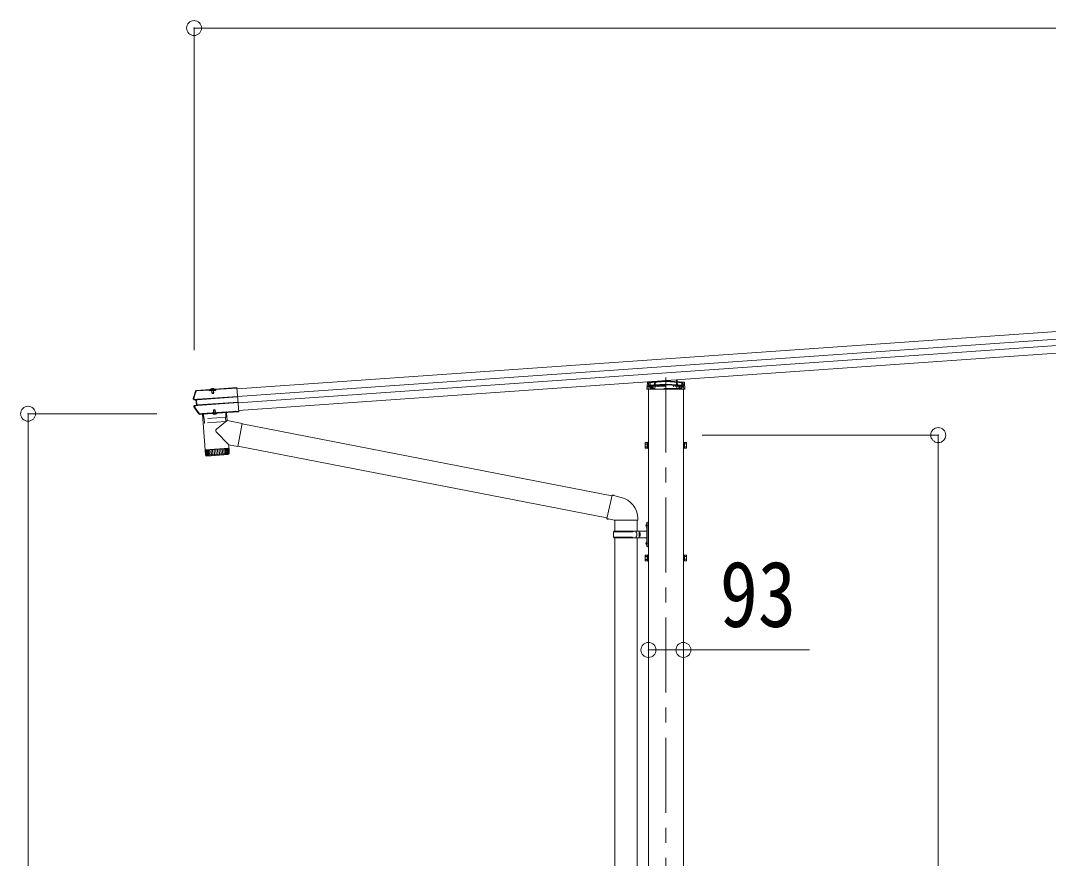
# Model space of a CAD drawing. Units: millimetres at full size, sheet at 1:40; details may follow other scales. Extents: x -11243 to 11243, y -7760 to 7760.
# Drawn here: x 1504 to 4245, y -2342 to -109 of the extents above; entities that cross this region are included whole.
import ezdxf
from ezdxf.enums import TextEntityAlignment as Align

# ---------------------------------------------------------------- set-up
doc = ezdxf.new("R2010")
doc.units = ezdxf.units.MM
doc.header["$LTSCALE"] = 40
doc.header["$PDMODE"] = 32
doc.header["$PDSIZE"] = 40
doc.linetypes.add('CHAIN1', pattern=[8, 5, -1, 1, -1])
doc.linetypes.add('DASHED1', pattern=[1.8, 1.2, -0.6])
for name, color, linetype, lineweight in [('0-1_本体', 5, 'CHAIN1', 9), ('0-3_ELV2', 4, 'Continuous', 9), ('0-6_OTH_LINE', 6, 'Continuous', 9), ('0-9_OUTLINE', 7, 'Continuous', 9)]:
    doc.layers.add(name, color=color, linetype=linetype, lineweight=lineweight)
doc.styles.add('ＭＳ ゴシック', font='')
doc.styles.get('ＭＳ ゴシック').set_extended_font_data('MS Gothic')

msp = doc.modelspace()

# ---------------------------------------------------------------- linework, layer by layer
at = {"layer": '0-1_本体'}
msp.add_line((3224.92, -1060.17), (3224.92, -4059.45), dxfattribs=at)
at = {"layer": '0-3_ELV2'}
for p, q in [((7653.93, -700.31), (2081.52, -1089.97)), ((7655.35, -720.62), (2082.94, -1110.28)), ((7656.55, -737.86), (2084.15, -1127.52)), ((7657.97, -758.17), (2085.57, -1147.83)), ((3254.73, -1066.38), (3255.02, -1071.02)), ((1973.16, -1094.36), (1972.97, -1094.5)), ((1972.97, -1094.5), (1973.07, -1095.97)), ((1973.07, -1095.97), (1973.2, -1095.89)), ((1973.39, -1094.33), (1973.16, -1094.36)), ((1973.27, -1095.85), (1973.16, -1094.36)), ((1973.2, -1095.89), (1973.27, -1095.85)), ((1973.27, -1095.85), (2008.88, -1093.36)), ((1973.39, -1094.33), (2008.77, -1091.86)), ((2007.59, -1093.57), (2007.73, -1095.53)), ((2024.69, -1094.35), (2007.73, -1095.53)), ((2008.88, -1093.36), (2008.77, -1091.86)), ((2009.02, -1092.66), (2008.77, -1091.86)), ((2008.95, -1093.94), (2008.92, -1093.48)), ((2023.26, -1092.94), (2008.95, -1093.94)), ((2023.01, -1091.81), (2009.04, -1092.79)), ((2009.04, -1092.79), (2009.12, -1093.93)), ((2010.17, -1092.71), (2010.16, -1092.51)), ((2021.44, -1092.47), (2010.75, -1093.21)), ((2013.11, -1093.65), (2013.22, -1095.15)), ((2013.7, -1094.41), (2013.83, -1093.9)), ((2013.7, -1094.41), (2018.69, -1094.06)), ((2013.7, -1094.41), (2014.18, -1101.3)), ((2014.13, -1094.38), (2014.04, -1093.89)), ((2014.13, -1094.38), (2014.68, -1102.18)), ((2018.26, -1094.09), (2018.28, -1093.59)), ((2018.26, -1094.09), (2018.8, -1101.89)), ((2018.69, -1094.06), (2018.48, -1093.58)), ((2018.69, -1094.06), (2019.17, -1100.95)), ((2019.2, -1094.73), (2019.1, -1093.23)), ((2020.75, -1093.42), (2020.68, -1092.52)), ((2021.94, -1091.89), (2021.93, -1091.69)), ((2023.14, -1090.86), (2023.01, -1091.68)), ((2023.01, -1091.81), (2023.09, -1092.96)), ((2023.14, -1090.86), (2081.3, -1086.79)), ((2023.24, -1092.35), (2023.14, -1090.86)), ((2023.22, -1092.48), (2023.24, -1092.35)), ((2024.55, -1092.39), (2023.22, -1092.48)), ((2023.22, -1092.48), (2023.26, -1092.94)), ((2023.24, -1092.35), (2081.4, -1088.29)), ((2024.55, -1092.39), (2024.69, -1094.35)), ((2081.3, -1086.79), (2085.8, -1151.23)), ((3175.98, -1080.81), (3224.92, -1077.39)), ((3176.5, -1072.3), (3224.92, -1068.92)), ((3178.42, -4563.59), (3178.42, -1091.32)), ((3224.92, -1068.92), (3273.33, -1072.3)), ((3224.92, -1068.92), (3224.92, -1069.86)), ((3224.92, -1077.39), (3273.85, -1080.81)), ((3224.92, -1077.39), (3224.92, -1078.33)), ((3271.42, -4563.59), (3271.42, -1091.32)), ((3274.26, -1073.24), (3275.37, -1091.32)), ((1972.03, -1119.74), (1967.28, -1119.17)), ((1973.44, -1118.4), (1967.46, -1117.68)), ((1972.95, -1119.68), (1972.03, -1119.74)), ((1974.36, -1118.34), (1973.44, -1118.4)), ((1974.59, -1134.73), (1973.44, -1118.4)), ((1973.67, -1119.74), (1974.2, -1119.7)), ((1974.97, -1118.35), (1974.74, -1118.37)), ((2082.97, -1110.74), (1975.85, -1118.23)), ((1975.93, -1119.47), (2083.06, -1111.98)), ((2014.18, -1101.3), (2019.17, -1100.95)), ((2018.49, -1102.7), (2019.17, -1100.95)), ((1968.8, -1136.3), (1974.59, -1134.73)), ((1973.92, -1133.54), (1973, -1133.61)), ((1975.5, -1134.67), (1974.59, -1134.73)), ((1975.14, -1133.35), (1974.61, -1133.38)), ((1975.85, -1134.59), (1976.07, -1134.57)), ((1976.9, -1133.33), (2084.03, -1125.84)), ((1976.99, -1134.57), (2084.11, -1127.08)), ((1989.13, -1156.48), (2070.54, -1150.79)), ((2019.1, -1145.86), (2018.42, -1147.61)), ((2023.41, -1147.27), (2018.42, -1147.61)), ((2018.76, -1152.42), (2018.42, -1147.61)), ((2019.18, -1152.29), (2018.79, -1146.67)), ((2022.49, -1145.63), (2019.1, -1145.86)), ((2023.41, -1147.27), (2022.49, -1145.63)), ((2023.31, -1152), (2022.91, -1146.38)), ((2023.75, -1152.07), (2023.41, -1147.27)), ((2070.54, -1150.79), (2070.64, -1152.29)), ((2070.71, -1150.41), (2070.81, -1151.91)), ((2076.7, -1149.99), (2076.8, -1151.49)), ((2076.92, -1150.35), (2085.7, -1149.73)), ((2076.92, -1150.35), (2077.03, -1151.84)), ((2078.22, -1150.26), (2078.32, -1151.75)), ((2078.29, -1151.36), (2085.78, -1150.83)), ((1982.03, -1156.98), (1982.75, -1156.93)), ((1982.4, -1158.46), (1982.86, -1158.43)), ((1982.75, -1156.93), (1982.86, -1158.43)), ((1989.01, -1157.63), (1983.03, -1158.05)), ((1988.91, -1156.13), (1989.01, -1157.63)), ((1989.01, -1157.09), (1989.02, -1157.09)), ((1989.24, -1157.98), (1989.01, -1157.63)), ((1989.13, -1156.48), (1989.24, -1157.98)), ((1989.24, -1157.98), (2070.64, -1152.29)), ((1989.57, -1157.95), (2053.42, -1153.49)), ((2015.63, -1156.38), (2015.61, -1156.13)), ((2027.4, -1155.56), (2015.63, -1156.38)), ((2027.4, -1155.56), (2027.38, -1155.31)), ((2070.81, -1151.91), (2070.64, -1152.29)), ((2076.8, -1151.49), (2070.81, -1151.91)), ((2077.03, -1151.84), (2076.8, -1151.49)), ((2077.03, -1151.84), (2085.8, -1151.23)), ((3169.72, -1234.59), (3170.3, -1233.59)), ((3169.72, -1234.59), (3169.72, -1247.59)), ((3169.72, -1247.59), (3170.3, -1248.6)), ((3175.22, -1233.59), (3170.3, -1233.59)), ((3175.22, -1237.34), (3170.3, -1237.34)), ((3175.22, -1244.84), (3170.3, -1244.84)), ((3175.22, -1248.6), (3170.3, -1248.6)), ((3175.21, -1241.39), (3176.82, -1241.39)), ((3175.22, -1233.39), (3175.22, -1248.4)), ((3176.82, -1233.84), (3175.22, -1233.84)), ((3175.22, -1240.39), (3176.82, -1240.39)), ((3175.22, -1247.94), (3176.82, -1247.94)), ((3273.02, -1233.84), (3274.62, -1233.84)), ((3274.62, -1240.39), (3273.02, -1240.39)), ((3274.62, -1241.39), (3273.02, -1241.39)), ((3274.62, -1247.94), (3273.02, -1247.94)), ((3274.62, -1233.39), (3274.62, -1248.4)), ((3274.62, -1233.39), (3279.54, -1233.39)), ((3274.62, -1237.14), (3279.54, -1237.14)), ((3274.62, -1244.64), (3279.54, -1244.64)), ((3274.62, -1248.4), (3279.54, -1248.4)), ((3280.12, -1234.39), (3279.54, -1233.39)), ((3280.12, -1247.39), (3279.54, -1248.4)), ((3280.12, -1234.39), (3280.12, -1247.39)), ((3169.72, -1534.59), (3170.3, -1533.59)), ((3169.72, -1534.59), (3169.72, -1547.59)), ((3175.22, -1533.59), (3170.3, -1533.59)), ((3175.22, -1533.39), (3175.22, -1548.4)), ((3176.82, -1533.84), (3175.22, -1533.84)), ((3273.02, -1533.84), (3274.62, -1533.84)), ((3274.62, -1533.39), (3274.62, -1548.4)), ((3274.62, -1533.39), (3279.54, -1533.39)), ((3280.12, -1534.39), (3279.54, -1533.39)), ((3280.12, -1534.39), (3280.12, -1547.39)), ((3169.72, -1547.59), (3170.3, -1548.6)), ((3175.22, -1537.34), (3170.3, -1537.34)), ((3175.22, -1544.84), (3170.3, -1544.84)), ((3175.22, -1548.6), (3170.3, -1548.6)), ((3175.21, -1541.39), (3176.82, -1541.39)), ((3175.22, -1540.39), (3176.82, -1540.39)), ((3175.22, -1547.94), (3176.82, -1547.94)), ((3274.62, -1540.39), (3273.02, -1540.39)), ((3274.62, -1541.39), (3273.02, -1541.39)), ((3274.62, -1547.94), (3273.02, -1547.94)), ((3274.62, -1537.14), (3279.54, -1537.14)), ((3274.62, -1544.64), (3279.54, -1544.64)), ((3274.62, -1548.4), (3279.54, -1548.4)), ((3280.12, -1547.39), (3279.54, -1548.4))]:
    msp.add_line(p, q, dxfattribs=at)
at = {"layer": '0-3_ELV2', "linetype": 'DASHED1'}
for p, q in [((3252.74, -1066.52), (3254.25, -1091.32)), ((2011.38, -1092.6), (2011.3, -1092.85)), ((2011.43, -1092.06), (2020.61, -1091.42)), ((2011.51, -1093.16), (2011.43, -1092.06)), ((2013.5, -1089.69), (2014.89, -1092.06)), ((2013.83, -1093.9), (2013.94, -1093.51)), ((2013.94, -1093.51), (2013.86, -1092.4)), ((2014.01, -1093.89), (2013.87, -1091.89)), ((2014.04, -1093.89), (2013.92, -1093.29)), ((2016.08, -1092.59), (2014.89, -1092.06)), ((2016.08, -1092.59), (2017.18, -1091.9)), ((2018.23, -1089.36), (2017.18, -1091.9)), ((2018.3, -1093.59), (2018.16, -1091.59)), ((2018.33, -1093.2), (2018.25, -1092.09)), ((2018.28, -1093.59), (2018.31, -1092.99)), ((2018.48, -1093.58), (2018.33, -1093.2)), ((2020.68, -1092.52), (2020.61, -1091.42)), ((2020.74, -1091.94), (2020.84, -1092.18)), ((3176.05, -1080.82), (3273.78, -1080.82)), ((3178.52, -1074.17), (3177.47, -1091.32)), ((3177.94, -1083.62), (3182.92, -1083.62)), ((3177.99, -1082.82), (3271.84, -1082.82)), ((3224.92, -1079.39), (3178, -1082.67)), ((3224.92, -1070.92), (3178.52, -1074.17)), ((3181.72, -1073.94), (3181.72, -1087.59)), ((3181.72, -1087.59), (3182.72, -1089.32)), ((3267.12, -1089.32), (3182.72, -1089.32)), ((3182.92, -1073.86), (3182.92, -1089.32)), ((3184.42, -1082.23), (3184.42, -1089.32)), ((3187.52, -1082.82), (3187.52, -1089.32)), ((3187.65, -1082.82), (3187.65, -1089.32)), ((3187.92, -1081.98), (3187.92, -1089.32)), ((3187.92, -1087.59), (3190.92, -1087.59)), ((3190.92, -1081.77), (3190.92, -1089.32)), ((3194.16, -1081.76), (3194.84, -1070.57)), ((3196.86, -1070.43), (3195.58, -1091.32)), ((3198.92, -1080.82), (3198.92, -1082.82)), ((3203.42, -1083.62), (3203.42, -1080.9)), ((3204.92, -1083.62), (3203.42, -1083.62)), ((3204.92, -1080.79), (3204.92, -1083.62)), ((3271.31, -1074.17), (3224.92, -1070.92)), ((3271.83, -1082.67), (3224.92, -1079.39)), ((3244.92, -1083.62), (3244.92, -1080.79)), ((3244.92, -1083.62), (3246.42, -1083.62)), ((3246.42, -1080.9), (3246.42, -1083.62)), ((3250.92, -1082.82), (3250.92, -1080.82)), ((3255.02, -1071.02), (3255.67, -1081.76)), ((3258.92, -1081.77), (3258.92, -1089.32)), ((3258.92, -1087.59), (3261.92, -1087.59)), ((3261.92, -1081.98), (3261.92, -1089.32)), ((3262.19, -1082.82), (3262.19, -1089.32)), ((3262.32, -1082.82), (3262.32, -1089.32)), ((3265.42, -1082.23), (3265.42, -1089.32)), ((3266.92, -1073.86), (3266.92, -1089.32)), ((3266.92, -1083.62), (3271.89, -1083.62)), ((3267.12, -1089.32), (3268.12, -1087.59)), ((3268.12, -1073.94), (3268.12, -1087.59)), ((3272.36, -1091.32), (3271.31, -1074.17)), ((2019.18, -1158.47), (2020.34, -1155.66)), ((2021.44, -1154.98), (2020.34, -1155.66)), ((2021.44, -1154.98), (2022.63, -1155.51)), ((2024.17, -1158.12), (2022.63, -1155.51))]:
    msp.add_line(p, q, dxfattribs=at)
at = {"layer": '0-3_ELV2'}
for points in [[(2008.88, -1093.36), (2008.92, -1093.48), (2007.59, -1093.57)], [(2020.75, -1093.42), (2011.57, -1094.06), (2011.51, -1093.16)], [(3275.37, -1091.32), (3174.47, -1091.32), (3175.57, -1073.24)], [(1966.37, -1116.04), (1969.19, -1106.37), (1972.2, -1096.77)], [(1968.4, -1134.85), (1973, -1133.61), (1972.03, -1119.74)], [(2014.18, -1101.3), (2015.1, -1102.94), (2018.49, -1102.7)], [(1980.98, -1156.5), (1974.42, -1147.47), (1968.06, -1138.29)], [(2076.92, -1150.35), (2076.7, -1149.99), (2070.71, -1150.41), (2070.54, -1150.79)], [(1989.13, -1156.48), (1988.91, -1156.13), (1982.92, -1156.55), (1982.75, -1156.93)], [(1982.92, -1156.55), (1983.03, -1158.05), (1982.86, -1158.43)], [(2053.85, -1152.45), (2053.78, -1151.46), (1988.94, -1155.99), (1989, -1156.99)], [(3178.42, -1232.39), (3176.82, -1232.39), (3176.82, -1249.39), (3178.42, -1249.39)], [(3271.42, -1232.39), (3273.02, -1232.39), (3273.02, -1249.39), (3271.42, -1249.39)], [(3178.42, -1532.39), (3176.82, -1532.39), (3176.82, -1549.39), (3178.42, -1549.39)], [(3271.42, -1532.39), (3273.02, -1532.39), (3273.02, -1549.39), (3271.42, -1549.39)]]:
    msp.add_lwpolyline(points, dxfattribs=at)
for centre, radius, start, end in [((1973.7, -1097.6), 3.19, 103.22631, 162.05142), ((1973.34, -1097.14), 1.2, 102.71221, 162.01357), ((2010.71, -1092.47), 0.55, 142.43917, 184), ((2010.72, -1092.67), 0.545, 184, 274), ((2016.38, -1096.83), 7.7, 45.56083, 142.43917), ((2021.4, -1091.92), 0.545, 274, 4), ((2021.38, -1091.73), 0.55, 4, 45.56083), ((3176.05, -1081.81), 1, 94, 176.5), ((3176.57, -1073.3), 1, 94, 176.5), ((3273.26, -1073.3), 1, 3.5, 86), ((3273.78, -1081.81), 1, 3.5, 86), ((1967.61, -1116.39), 2.8, 164.31277, 263.16971), ((2448.22, -1251.37), 502, 162.04537, 164.31277), ((1967.62, -1116.39), 1.3, 164.24366, 263.03582), ((1969.14, -1137.56), 2.8, 105.16971, 214.06629), ((2382.67, -857.93), 502, 214.06629, 216.59248), ((1969.14, -1137.56), 1.3, 105.30295, 214.13631), ((1982.18, -1155.28), 3.19, 216.58984, 274.01289), ((1981.94, -1155.79), 1.2, 216.62025, 274.01295), ((1990, -1156.92), 1, 184, 274), ((2021.17, -1151.03), 7.7, 223.98312, 324.01688), ((2052.85, -1152.52), 1, 274, 4), ((3173.04, -1235.46), 3.32, 145.61575, 214.38425), ((3182.14, -1241.09), 12.42, 162.41205, 197.58795), ((3173.04, -1246.72), 3.32, 145.61575, 214.38425), ((3276.79, -1235.26), 3.32, 325.61575, 34.38425), ((3276.79, -1246.52), 3.32, 325.61575, 34.38425), ((3267.7, -1240.89), 12.42, 342.41205, 17.58795), ((3173.04, -1535.46), 3.32, 145.61575, 214.38425), ((3276.79, -1535.26), 3.32, 325.61575, 34.38425), ((3182.14, -1541.09), 12.42, 162.41205, 197.58795), ((3173.04, -1546.72), 3.32, 145.61575, 214.38425), ((3276.79, -1546.52), 3.32, 325.61575, 34.38425), ((3267.7, -1540.89), 12.42, 342.41205, 17.58795)]:
    msp.add_arc(centre, radius, start, end, dxfattribs=at)
at = {"layer": '0-3_ELV2', "linetype": 'DASHED1'}
for centre, radius, start, end in [((2010.82, -1092.71), 0.5, 274, 344), ((2012.14, -1092.82), 0.8, 94, 164), ((2013.36, -1092.43), 0.5, 4, 94), ((2018.75, -1092.05), 0.5, 94, 184), ((2020.01, -1092.27), 0.8, 24, 94), ((2021.3, -1091.98), 0.5, 204, 274), ((3176.05, -1081.82), 1, 90, 176.5), ((3273.78, -1081.82), 1, 3.5, 90)]:
    msp.add_arc(centre, radius, start, end, dxfattribs=at)
at = {"layer": '0-3_ELV2'}
for centre, major_axis, ratio, start_param, end_param in [((2009.24, -1095.84), (-0.22, 3.19), 0.014286, 5.9883828, 6.2220988), ((2023.23, -1094.86), (-0.22, 3.19), 0.014286, 0.0610865, 0.2948025), ((1975.98, -1120.04), (3.03, -0.36), 0.014525, 2.4375911, 3.0658321), ((1975.98, -1120.05), (2.99, 0.21), 0.19438, 1.5707963, 2.1939282), ((1975.87, -1118.52), (1.52, -0.18), 0.014525, 2.4126357, 3.0658321), ((1975.87, -1118.53), (1.5, 0.1), 0.19438, 1.5707963, 2.2034964), ((1976.86, -1132.74), (2.95, 0.8), 0.014957, 3.2171785, 3.8372566), ((1976.86, -1132.75), (2.99, 0.21), 0.19438, 4.0848352, 4.712389), ((1976.97, -1134.27), (1.48, 0.4), 0.014957, 3.2171785, 3.8435615), ((1976.97, -1134.28), (1.5, 0.1), 0.19438, 4.0561004, 4.712389)]:
    msp.add_ellipse(centre, major_axis=major_axis, ratio=ratio, start_param=start_param, end_param=end_param, dxfattribs=at)
at = {"layer": '0-6_OTH_LINE'}
for p, q in [((1966.82, -128.51), (1966.82, -987.4)), ((7744.82, -128.51), (1966.82, -128.51)), ((1524.29, -4013.59), (1524.29, -1156.59)), ((1524.29, -1156.59), (1867.36, -1156.59)), ((3950.92, -1213.59), (3321.42, -1213.59)), ((3950.92, -4013.59), (3950.92, -1213.59)), ((3178.42, -1786.29), (3271.42, -1786.29)), ((3271.42, -1786.29), (3607.57, -1786.29))]:
    msp.add_line(p, q, dxfattribs=at)
for p in [(1966.82, -128.51), (1524.29, -1156.59), (3950.92, -1213.59), (3178.42, -1786.29), (3271.42, -1786.29)]:
    msp.add_point(p, dxfattribs=at)
at = {"layer": '0-9_OUTLINE'}
for p, q in [((1989.51, -1157.96), (1996.13, -1252.73)), ((2054.81, -1174.3), (2026.5, -1197.76)), ((2053.35, -1153.49), (2054.81, -1174.3)), ((2095.56, -1182.22), (2054.81, -1174.3)), ((2059.37, -1239.57), (2026.1, -1205.08)), ((2095.56, -1182.22), (2083.5, -1244.26)), ((3080.99, -1375.4), (2095.26, -1183.79)), ((1996.13, -1252.73), (2059.98, -1248.26)), ((2060.05, -1249.26), (1996.2, -1253.72)), ((1996.2, -1253.72), (1997.34, -1266.73)), ((1997.92, -1268.25), (1996.9, -1253.67)), ((1998.13, -1253.59), (1999.18, -1268.55)), ((2000.99, -1268.42), (1999.94, -1253.46)), ((2000.62, -1252.41), (2000.71, -1253.41)), ((2002.3, -1253.3), (2003.35, -1268.26)), ((2006.21, -1268.06), (2005.16, -1253.1)), ((2009.52, -1267.83), (2008.47, -1252.86)), ((2012.16, -1252.61), (2013.21, -1267.57)), ((2016.17, -1252.33), (2017.21, -1267.29)), ((2020.4, -1252.03), (2021.45, -1266.99)), ((2024.79, -1251.72), (2025.84, -1266.69)), ((2029.24, -1251.41), (2030.29, -1266.38)), ((2033.67, -1251.1), (2034.72, -1266.07)), ((2037.99, -1250.8), (2039.04, -1265.76)), ((2042.12, -1250.51), (2043.17, -1265.48)), ((2045.98, -1250.24), (2047.02, -1265.21)), ((2049.49, -1250), (2050.53, -1264.96)), ((2052.58, -1249.78), (2053.63, -1264.74)), ((2055.2, -1249.6), (2056.24, -1264.56)), ((2055.49, -1248.57), (2055.54, -1249.57)), ((2057.29, -1249.45), (2058.33, -1264.41)), ((2058.81, -1249.34), (2059.86, -1264.31)), ((2059.37, -1239.57), (2059.98, -1248.26)), ((2059.37, -1239.57), (2083.5, -1244.26)), ((2060.73, -1262.29), (2060.05, -1249.26)), ((3067.39, -1433.88), (2083.81, -1242.69)), ((1997.34, -1266.68), (2060.73, -1262.24)), ((2057.94, -1265.44), (2000.54, -1269.46)), ((3081.35, -1373.84), (3066.99, -1435.59)), ((3081.35, -1373.84), (3105.67, -1379.65)), ((3066.99, -1435.59), (3087.07, -1440.14)), ((3066.99, -1435.59), (3070.99, -1438.27)), ((3071.87, -1436.7), (3070.99, -1438.27)), ((3087.07, -1440.14), (3149.81, -1440.14)), ((3088.44, -1440.14), (3088.44, -1469.65)), ((3148.44, -1440.14), (3148.44, -1469.65)), ((3149.81, -1435.97), (3149.81, -1440.14)), ((3173.38, -1450.5), (3174.02, -1450.5)), ((3173.38, -1450.5), (3173.38, -1458.8)), ((3174.02, -1450.5), (3174.42, -1450.9)), ((3174.42, -1446.65), (3177.42, -1445.15)), ((3174.42, -1446.65), (3174.42, -1510.65)), ((3177.42, -1445.15), (3177.42, -1512.15)), ((3177.42, -1445.15), (3178.42, -1445.15)), ((3085.44, -1471.65), (3135.78, -1471.65)), ((3086.44, -1469.65), (3172.44, -1469.65)), ((3086.44, -1469.65), (3086.44, -1471.65)), ((3145.44, -1469.65), (3145.44, -1474.15)), ((3145.44, -1474.15), (3147.44, -1474.15)), ((3147.44, -1474.15), (3147.44, -1483.15)), ((3153.42, -1469.65), (3153.42, -1487.65)), ((3153.42, -1474.15), (3156.42, -1474.15)), ((3156.42, -1474.15), (3156.42, -1483.15)), ((3172.11, -1452.5), (3174.16, -1453.5)), ((3173.38, -1458.8), (3174.02, -1458.8)), ((3174.16, -1453.5), (3174.77, -1454.65)), ((3085.44, -1485.65), (3135.78, -1485.65)), ((3086.44, -1487.65), (3086.44, -1485.65)), ((3086.44, -1487.65), (3172.44, -1487.65)), ((3088.43, -1487.65), (3088.43, -2629.62)), ((3145.44, -1487.65), (3145.44, -1483.15)), ((3145.44, -1483.15), (3147.44, -1483.15)), ((3148.43, -1487.65), (3148.43, -2629.62)), ((3153.42, -1483.15), (3156.42, -1483.15)), ((3172.11, -1500.5), (3174.16, -1501.5)), ((3173.38, -1498.5), (3174.02, -1498.5)), ((3173.38, -1498.5), (3173.38, -1506.8)), ((3173.38, -1506.8), (3174.02, -1506.8)), ((3174.02, -1498.5), (3174.02, -1506.8)), ((3174.02, -1498.5), (3174.42, -1498.9)), ((3174.02, -1506.8), (3174.42, -1506.4)), ((3174.16, -1501.5), (3174.77, -1502.65)), ((3174.42, -1510.65), (3177.42, -1512.15)), ((3177.42, -1512.15), (3178.42, -1512.15))]:
    msp.add_line(p, q, dxfattribs=at)
at = {"layer": '0-9_OUTLINE', "linetype": 'DASHED1'}
for p, q in [((1991.72, -1157.8), (1992.86, -1169.26)), ((2051.28, -1165.67), (1993.39, -1169.71)), ((1994.87, -1181.16), (1993.59, -1169.7)), ((2050.81, -1177.73), (1995.4, -1181.6)), ((2051.27, -1177.22), (2050.95, -1165.69)), ((2051.27, -1153.64), (2051.74, -1165.15))]:
    msp.add_line(p, q, dxfattribs=at)
at = {"layer": '0-9_OUTLINE'}
for points in [[(3081.35, -1373.84), (3086.08, -1373.4), (3086.22, -1375)], [(3174.02, -1450.5), (3174.02, -1458.8), (3174.42, -1458.4)], [(3172.11, -1456.79), (3174.16, -1455.8), (3174.77, -1454.65)], [(3172.11, -1504.79), (3174.16, -1503.8), (3174.77, -1502.65)]]:
    msp.add_lwpolyline(points, dxfattribs=at)
at = {"layer": '0-9_OUTLINE', "linetype": 'DASHED1'}
for centre, start, end in [((1993.35, -1169.22), 185.67065, 274), ((2050.77, -1177.23), 274, 1.61406), ((2051.24, -1165.17), 274, 2.32935), ((1995.37, -1181.1), 186.38594, 274)]:
    msp.add_arc(centre, 0.5, start, end, dxfattribs=at)
at = {"layer": '0-9_OUTLINE'}
for centre, radius, start, end in [((2029.69, -1201.61), 5, 129.65551, 223.97399), ((2000.33, -1266.47), 3, 185, 274.04832), ((2057.74, -1262.45), 3, 274, 3), ((3091.81, -1435.97), 58, 0, 76.56538), ((3177.71, -1454.65), 6, 136.21765, 223.78235), ((3134.19, -1478.65), 49.25, 171.82876, 180.00002), ((3134.19, -1478.65), 49.25, 180.00002, 188.17127), ((3135.78, -1469.65), 2, 270, 359.99998), ((3172.42, -1467.65), 2, 270, 359.99998), ((3135.78, -1487.65), 2, 0.00005, 90.00004), ((3177.71, -1502.65), 6, 136.21765, 223.78235), ((3172.42, -1489.65), 2, 0.00005, 90.00004)]:
    msp.add_arc(centre, radius, start, end, dxfattribs=at)

# ---------------------------------------------------------------- texts
at = {"layer": '0-6_OTH_LINE', "color": 7, "style": 'ＭＳ ゴシック', "width": 0.85}
msp.add_text('93', height=176, dxfattribs=at).set_placement((3368.44, -1777.81), align=Align.BOTTOM_LEFT)

doc.saveas('drawing.dxf')
